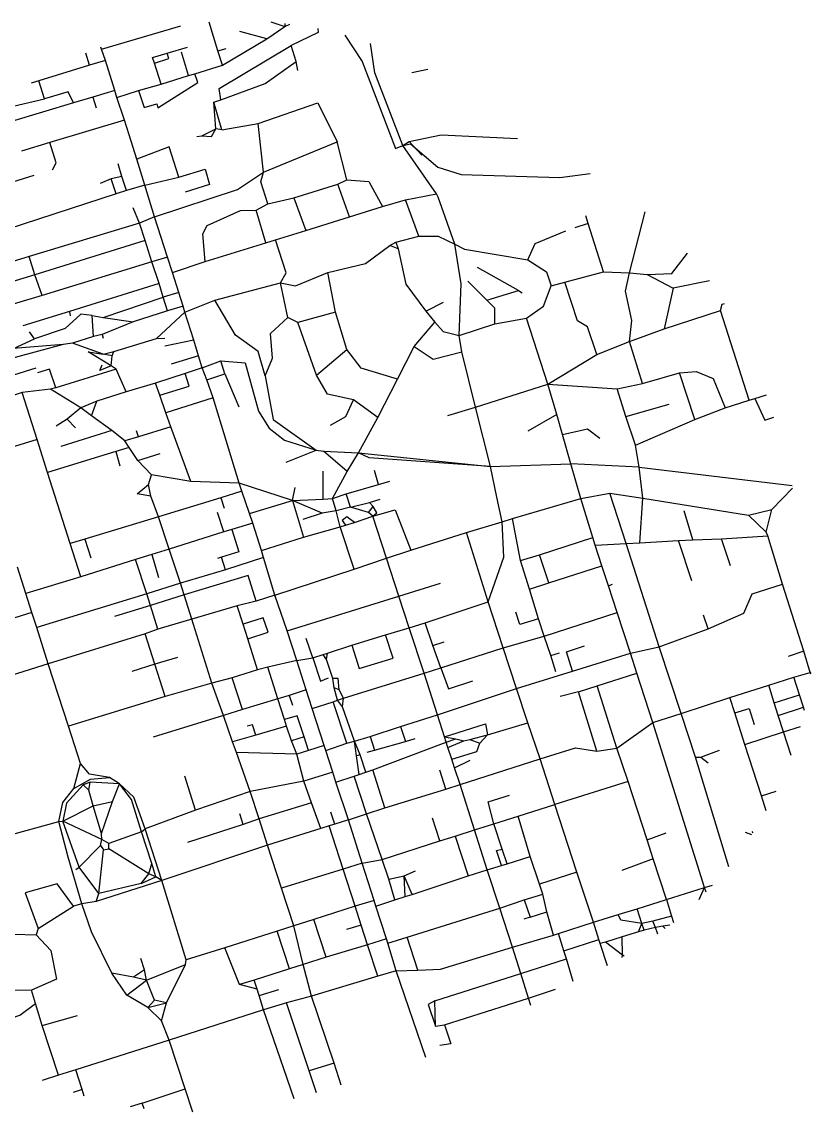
# Model space of a CAD drawing. Header units: metres. Extents: x 628297 to 631448, y 4835165 to 4838004.
# Drawn here: x 629395 to 631448, y 4835165 to 4838004 of the extents above; entities that cross this region are included whole.
import ezdxf

# ---------------------------------------------------------------- set-up
doc = ezdxf.new("R2010")
doc.units = ezdxf.units.M

msp = doc.modelspace()

# ---------------------------------------------------------------- linework, layer by layer
at = {"layer": 'ROADS'}
for points in [[(629904.8, 4837928.2), (629882.2, 4838003.1)], [(630042.6, 4838004.2), (630079.1, 4837992)], [(630078.8, 4838000), (630079.1, 4837992)], [(629602.3, 4837932.8), (629808.5, 4837994.1)], [(630032.3, 4837960.1), (629961.8, 4837978.9)], [(630032.3, 4837960.1), (630079.1, 4837992)], [(630079.1, 4837992), (630091.9, 4837998.2)], [(630164.7, 4837986.7), (630166.1, 4837976.5), (630095.5, 4837942.9)], [(629912.7, 4837801.4), (629908.1, 4837830.2), (630095.5, 4837942.9)], [(629917.1, 4837891.6), (630032.3, 4837960.1)], [(630108.1, 4837901.1), (630095.5, 4837942.9)], [(630234.8, 4837969.7), (630280.4, 4837900.6), (630367.2, 4837674.5), (630386.4, 4837682)], [(630386.4, 4837682), (630313, 4837870.9), (630302.1, 4837947.5)], [(629571.1, 4837891.4), (629561.1, 4837922.6)], [(629602.3, 4837932.8), (629600.7, 4837937.8)], [(629612.1, 4837903.2), (629602.3, 4837932.8)], [(629739.6, 4837896.9), (629734.9, 4837911.4), (629772.9, 4837922.7)], [(629739.6, 4837896.9), (629777.3, 4837908.7), (629772.9, 4837922.7)], [(629772.9, 4837922.7), (629826, 4837938.4)], [(629828.8, 4837864.4), (629809.8, 4837925.3)], [(629904.8, 4837928.2), (629926.1, 4837934.5)], [(629917.1, 4837891.6), (629904.8, 4837928.2)], [(629571.1, 4837891.4), (629438.9, 4837850.4)], [(629612.1, 4837903.2), (629571.1, 4837891.4)], [(629637, 4837825.6), (629612.1, 4837903.2)], [(629757.1, 4837841.9), (629739.6, 4837896.9)], [(629844.7, 4837869), (629917.1, 4837891.6)], [(629912.7, 4837801.4), (630028.1, 4837843.3), (630108.1, 4837901.1)], [(630113.1, 4837877.1), (630108.1, 4837901.1)], [(629698.6, 4837825), (629712.6, 4837780.9), (629746.1, 4837790.8), (629748.7, 4837780), (629852.5, 4837845.8), (629844.7, 4837869)], [(629757.1, 4837841.9), (629828.8, 4837864.4)], [(629828.8, 4837864.4), (629844.7, 4837869)], [(630409.4, 4837872), (630450.7, 4837880.5)], [(629438.9, 4837850.4), (629419.1, 4837844.4)], [(629453.6, 4837803.8), (629438.9, 4837850.4)], [(629698.6, 4837825), (629757.1, 4837841.9)], [(629368, 4837745), (629357.6, 4837780.8), (629453.6, 4837803.8)], [(629529.3, 4837793.3), (629515.2, 4837822), (629453.6, 4837803.8)], [(629579.6, 4837808), (629529.3, 4837793.3)], [(629637, 4837825.6), (629579.6, 4837808)], [(629579.6, 4837808), (629588.1, 4837780.2)], [(629642.1, 4837807.3), (629637, 4837825.6)], [(629642.1, 4837807.3), (629698.6, 4837825)], [(629661.8, 4837748.5), (629642.1, 4837807.3)], [(629894, 4837794.6), (629912.7, 4837801.4)], [(629529.3, 4837793.3), (629368, 4837745)], [(629915.3, 4837722.5), (629894, 4837794.6)], [(629899.1, 4837725.1), (629894, 4837794.6)], [(630010, 4837739.7), (630164.8, 4837793.1), (630215.3, 4837692)], [(629661.8, 4837748.5), (629468, 4837689.7)], [(629674.2, 4837709.7), (629661.8, 4837748.5)], [(629863.3, 4837707.5), (629888.3, 4837705.2), (629899.1, 4837725.1)], [(629863.3, 4837707.5), (629899.1, 4837725.1)], [(629915.3, 4837722.5), (629899.1, 4837725.1)], [(629915.3, 4837722.5), (630010, 4837739.7)], [(630023.7, 4837612.8), (630010, 4837739.7)], [(629468, 4837689.7), (629393.8, 4837667.4)], [(629474.4, 4837618.9), (629484, 4837636.8), (629468, 4837689.7)], [(629693.7, 4837646.5), (629674.2, 4837709.7)], [(629850, 4837706), (629863.3, 4837707.5)], [(630023.7, 4837612.8), (630215.3, 4837692)], [(630240.7, 4837593), (630215.3, 4837692)], [(630386.4, 4837682), (630402.5, 4837692.4)], [(630402.5, 4837692.4), (630485.7, 4837710.1), (630684.5, 4837700.6)], [(630402.5, 4837692.4), (630435.6, 4837657.3)], [(629803, 4837599.6), (629778.5, 4837678.4), (629693.7, 4837646.5)], [(630386.4, 4837682), (630406.1, 4837686.3), (630477.3, 4837625.6), (630538, 4837607), (630794.4, 4837599.2), (630873.5, 4837609.3)], [(630473.8, 4837556.7), (630386.4, 4837682)], [(629655.3, 4837601.2), (629645.1, 4837634.7)], [(629714.4, 4837579.2), (629693.7, 4837646.5)], [(629425.8, 4837604.1), (629299.8, 4837565.4)], [(629739.9, 4837496), (629955.5, 4837567.3), (630023.7, 4837612.8)], [(629803, 4837599.6), (629872, 4837620.4), (629882.9, 4837581), (629820, 4837560.8)], [(630035, 4837530.1), (630016.7, 4837587.2), (630023.7, 4837612.8)], [(629627.2, 4837595.7), (629598.9, 4837583.1)], [(629655.3, 4837601.2), (629627.2, 4837595.7)], [(629640, 4837556.6), (629627.2, 4837595.7)], [(629666.8, 4837564.7), (629655.3, 4837601.2)], [(629714.4, 4837579.2), (629666.8, 4837564.7)], [(629714.4, 4837579.2), (629803, 4837599.6)], [(629739.9, 4837496), (629714.4, 4837579.2)], [(630102.8, 4837546.3), (630217, 4837581.1)], [(630217, 4837581.1), (630240.7, 4837593)], [(630246.9, 4837496.7), (630217, 4837581.1)], [(630240.7, 4837593), (630297.4, 4837588.4), (630332.8, 4837523.7)], [(629640, 4837556.6), (629317.4, 4837451.4), (629161.1, 4837350.2), (629166.2, 4837317.2)], [(629666.8, 4837564.7), (629640, 4837556.6)], [(630035, 4837530.1), (630102.8, 4837546.3)], [(630102.8, 4837546.3), (630133.3, 4837460.7)], [(630392.9, 4837540.8), (630473.8, 4837556.7)], [(630477.9, 4837547.5), (630473.8, 4837556.7)], [(630521.1, 4837425.5), (630477.9, 4837547.5)], [(629701.3, 4837479.8), (629684, 4837519.6)], [(630004, 4837514), (630035, 4837530.1)], [(630246.9, 4837496.7), (630332.8, 4837523.7)], [(630332.8, 4837523.7), (630392.9, 4837540.8)], [(630427.3, 4837445.7), (630392.9, 4837540.8)], [(629739.9, 4837496), (629701.3, 4837479.8)], [(629773.7, 4837391.2), (629739.9, 4837496)], [(629872, 4837379.9), (629865.4, 4837452.5), (629877.2, 4837474.2), (629963.6, 4837512.5), (630004, 4837514)], [(630029.6, 4837428.9), (630004, 4837514)], [(630133.3, 4837460.7), (630246.9, 4837496.7)], [(630868.4, 4837479), (630862.5, 4837498.8)], [(630975.9, 4837350.9), (631016.7, 4837509.1)], [(629701.3, 4837479.8), (629414.1, 4837393.3)], [(629715.2, 4837435.1), (629701.3, 4837479.8)], [(630054.8, 4837436.2), (630133.3, 4837460.7)], [(630868.4, 4837479), (630833.6, 4837467.8)], [(630908.3, 4837353.2), (630868.4, 4837479)], [(629715.2, 4837435.1), (629428.9, 4837345.7)], [(629733, 4837379.6), (629715.2, 4837435.1)], [(630029.6, 4837428.9), (630054.8, 4837436.2)], [(630067.3, 4837324.4), (630082.2, 4837350.6), (630054.8, 4837436.2)], [(630368.1, 4837430.5), (630427.3, 4837445.7)], [(630427.3, 4837445.7), (630478, 4837446.1), (630521.1, 4837425.5)], [(630711.2, 4837384.1), (630730.3, 4837426.9), (630810.1, 4837460.1)], [(629872, 4837379.9), (630029.6, 4837428.9)], [(630191.3, 4837351.8), (630289.3, 4837375.2), (630351.8, 4837421.9)], [(630351.8, 4837421.9), (630368.1, 4837430.5)], [(630374.1, 4837412.8), (630351.8, 4837421.9)], [(630368.1, 4837430.5), (630374.1, 4837412.8)], [(630374.1, 4837412.8), (630393.5, 4837321.5), (630446.1, 4837250.4)], [(630532.9, 4837187.8), (630538, 4837321.9), (630521.1, 4837425.5)], [(630521.1, 4837425.5), (630546.4, 4837412.6)], [(630546.4, 4837412.6), (630711.2, 4837384.1)], [(629414.1, 4837393.3), (629220.9, 4837333.9)], [(629428.9, 4837345.7), (629414.1, 4837393.3)], [(629733, 4837379.6), (629447.8, 4837291.6)], [(629773.7, 4837391.2), (629733, 4837379.6)], [(629751.7, 4837322.5), (629733, 4837379.6)], [(629786.8, 4837351.4), (629773.7, 4837391.2)], [(629786.8, 4837351.4), (629872, 4837379.9)], [(630711.2, 4837384.1), (630759.6, 4837353.6), (630771.8, 4837316.8)], [(631022, 4837345.9), (631085.6, 4837348.6), (631126.8, 4837401.8)], [(629803.2, 4837299.8), (629786.8, 4837351.4)], [(630067.3, 4837324.4), (630106.5, 4837316.4), (630191.3, 4837351.8)], [(630210.7, 4837248.1), (630191.3, 4837351.8)], [(630687.1, 4837304.9), (630580.2, 4837364.3)], [(630807.1, 4837326.6), (630908.3, 4837353.2)], [(630908.3, 4837353.2), (630975.9, 4837350.9)], [(630975.8, 4837171.5), (630981.8, 4837226.5), (630965.3, 4837302.9), (630975.9, 4837350.9)], [(630975.9, 4837350.9), (631022, 4837345.9)], [(629428.9, 4837345.7), (629218.1, 4837280.9)], [(629447.8, 4837291.6), (629428.9, 4837345.7)], [(629751.7, 4837322.5), (629518.5, 4837249.7)], [(629762.5, 4837287.7), (629751.7, 4837322.5)], [(629896.9, 4837279.3), (630067.3, 4837324.4)], [(630086.9, 4837234.4), (630067.3, 4837324.4)], [(630604.9, 4837279.7), (630554.8, 4837328.8)], [(630771.8, 4837316.8), (630807.1, 4837326.6)], [(630890.7, 4837137.8), (630866.8, 4837210.2), (630840.1, 4837225.8), (630807.1, 4837326.6)], [(631022, 4837345.9), (631089.1, 4837310.4)], [(631183.8, 4837329.8), (631089.1, 4837310.4)], [(629447.8, 4837291.6), (629312.9, 4837251.3)], [(629803.2, 4837299.8), (629762.5, 4837287.7)], [(629814.7, 4837263.7), (629803.2, 4837299.8)], [(630604.9, 4837279.7), (630687.1, 4837304.9)], [(630687.1, 4837304.9), (630696.1, 4837298.7)], [(630708.1, 4837232.5), (630751.7, 4837264.2), (630771.8, 4837316.8)], [(631089.1, 4837310.4), (631066.1, 4837204.9)], [(629606.4, 4837234.6), (629762.5, 4837287.7)], [(629773.6, 4837251.3), (629762.5, 4837287.7)], [(629814.7, 4837263.7), (629773.6, 4837251.3)], [(629819.2, 4837248.6), (629814.7, 4837263.7)], [(629819.2, 4837248.6), (629896.9, 4837279.3)], [(630028, 4837082.7), (630009.3, 4837145.7), (629950.9, 4837188.7), (629896.9, 4837279.3)], [(630446.1, 4837250.4), (630492, 4837273.9)], [(630625.7, 4837218), (630625.5, 4837258.6), (630604.9, 4837279.7)], [(631212.3, 4837252.3), (631217.1, 4837269.3), (631222.6, 4837271)], [(629518.5, 4837249.7), (629397.4, 4837212.5)], [(629577.4, 4837239.6), (629548.6, 4837243.4), (629507.1, 4837206), (629428.1, 4837179.2)], [(629518.5, 4837249.7), (629520.9, 4837238.5)], [(629580.8, 4837184.7), (629577.4, 4837239.6)], [(629577.4, 4837239.6), (629606.4, 4837234.6)], [(629606.4, 4837234.6), (629684.4, 4837223)], [(629773.6, 4837251.3), (629684.4, 4837223)], [(629819.2, 4837248.6), (629744.7, 4837179.4)], [(629842.4, 4837175.3), (629819.2, 4837248.6)], [(630028, 4837082.7), (630046.8, 4837128.1), (630041.4, 4837192.8), (630086.9, 4837234.4)], [(630113.2, 4837221.3), (630086.9, 4837234.4)], [(630210.7, 4837248.1), (630113.2, 4837221.3)], [(630240.4, 4837151), (630210.7, 4837248.1)], [(630446.1, 4837250.4), (630468.9, 4837222.5)], [(631066.1, 4837204.9), (631212.3, 4837252.3)], [(631286.9, 4837018.8), (631212.3, 4837252.3)], [(629684.4, 4837223), (629603.9, 4837190.4)], [(630161, 4837084.6), (630113.2, 4837221.3)], [(630415.3, 4837158.5), (630468.9, 4837222.5)], [(630468.9, 4837222.5), (630490.8, 4837197.7), (630532.9, 4837187.8)], [(630532.9, 4837187.8), (630625.7, 4837218)], [(630625.7, 4837218), (630708.1, 4837232.5)], [(630763, 4837060.8), (630708.1, 4837232.5)], [(630975.8, 4837171.5), (631066.1, 4837204.9)], [(629373.2, 4837153.7), (629428.1, 4837179.2)], [(629428.1, 4837179.2), (629414.9, 4837196.8)], [(629580.8, 4837184.7), (629526.3, 4837167.5)], [(629603.9, 4837190.4), (629580.8, 4837184.7)], [(629603.9, 4837190.4), (629606.5, 4837180.4)], [(629633.8, 4837146), (629744.7, 4837179.4)], [(629744.7, 4837179.4), (629766.6, 4837180.1)], [(630539.8, 4837144.7), (630532.9, 4837187.8)], [(629502.4, 4837163.7), (629355.2, 4837124.4)], [(629502.4, 4837163.7), (629373.2, 4837153.7)], [(629526.3, 4837167.5), (629502.4, 4837163.7)], [(629606.4, 4837138.8), (629526.3, 4837167.5)], [(629842.4, 4837175.3), (629767.2, 4837159.7)], [(629854.7, 4837134.3), (629842.4, 4837175.3)], [(630161, 4837084.6), (630240.4, 4837151)], [(630372.1, 4837073.9), (630277.4, 4837102.7), (630240.4, 4837151)], [(630372.1, 4837073.9), (630415.3, 4837158.5)], [(630415.3, 4837158.5), (630465.3, 4837126.1), (630539.8, 4837144.7)], [(630890.7, 4837137.8), (630975.8, 4837171.5)], [(631009.8, 4837062.9), (630975.8, 4837171.5)], [(629627.2, 4837108.1), (629567.6, 4837144.7), (629606.4, 4837138.8)], [(629606.4, 4837138.8), (629633.8, 4837146)], [(629629.9, 4837134.7), (629606.4, 4837138.8)], [(629627.2, 4837108.1), (629629.9, 4837134.7)], [(629629.9, 4837134.7), (629633.8, 4837146)], [(629854.7, 4837134.3), (629783.3, 4837112.5)], [(629864, 4837103.2), (629854.7, 4837134.3)], [(629864, 4837103.2), (629912.6, 4837121.6)], [(629912.6, 4837121.6), (629976, 4837116.7), (630010.9, 4836990.4), (630038.3, 4836946.3), (630078.3, 4836915.3), (630160.1, 4836888.7)], [(629922.6, 4837087.8), (629912.6, 4837121.6)], [(630575.4, 4837000.6), (630539.8, 4837144.7)], [(630763, 4837060.8), (630890.7, 4837137.8)], [(629431.4, 4837102.1), (629283.7, 4837056.4), (629270.1, 4837098.3)], [(629483.5, 4837051.6), (629467.1, 4837099.8), (629435.5, 4837090.4)], [(629639.9, 4837099.8), (629483.5, 4837051.6)], [(629627.2, 4837108.1), (629597.5, 4837096.2), (629603.8, 4837111.2)], [(629639.9, 4837099.8), (629627.2, 4837108.1)], [(629666.3, 4837040.4), (629639.9, 4837099.8)], [(629864, 4837103.2), (629820, 4837088.9)], [(629875.8, 4837071.9), (629864, 4837103.2)], [(631106.1, 4837090.1), (631149, 4837093.9), (631193.2, 4837075.2), (631224.9, 4836999.1)], [(629742.6, 4837063.6), (629666.3, 4837040.4)], [(629820, 4837088.9), (629742.6, 4837063.6)], [(629753.5, 4837032.1), (629742.6, 4837063.6)], [(629753.5, 4837032.1), (629830.5, 4837055.7), (629820, 4837088.9)], [(629875.8, 4837071.9), (629922.6, 4837087.8)], [(629892.2, 4837025), (629875.8, 4837071.9)], [(629922.6, 4837087.8), (629959.5, 4837001.4)], [(630028, 4837082.7), (630048.7, 4836968.6), (630160.1, 4836888.7)], [(630257.7, 4837019.7), (630189.9, 4837034.6), (630161, 4837084.6)], [(630320.9, 4836973.8), (630372.1, 4837073.9)], [(630943.9, 4837048.2), (631009.8, 4837062.9)], [(631009.8, 4837062.9), (631106.1, 4837090.1)], [(631145.8, 4836968.5), (631106.1, 4837090.1)], [(629395.7, 4837039.4), (629254.5, 4836992.7)], [(629469.6, 4837047.6), (629395.7, 4837039.4)], [(629434.6, 4836916.4), (629395.7, 4837039.4)], [(629483.5, 4837051.6), (629469.6, 4837047.6)], [(629548.6, 4836999.4), (629469.6, 4837047.6)], [(629666.3, 4837040.4), (629589.5, 4837016.4)], [(630575.4, 4837000.6), (630763, 4837060.8)], [(630786.9, 4836981.9), (630763, 4837060.8)], [(630763, 4837060.8), (630943.9, 4837048.2)], [(630965.8, 4836976.6), (630943.9, 4837048.2)], [(629589.5, 4837016.4), (629548.6, 4836999.4)], [(629576.3, 4836978.4), (629589.5, 4837016.4)], [(629769.5, 4836986.1), (629753.5, 4837032.1)], [(629892.2, 4837025), (629769.5, 4836986.1)], [(629960.2, 4836803.4), (629892.2, 4837025)], [(630198.1, 4836954.2), (630237.3, 4836977), (630257.7, 4837019.7)], [(630320.9, 4836973.8), (630257.7, 4837019.7)], [(630965.8, 4836976.6), (631079, 4837009)], [(631224.9, 4836999.1), (631286.9, 4837018.8)], [(631286.9, 4837018.8), (631301.8, 4837023.3)], [(631301.8, 4837023.3), (631331.9, 4837032.6)], [(631301.8, 4837023.3), (631328.1, 4836967.2), (631351, 4836974.8)], [(629548.6, 4836999.4), (629512.9, 4836969.9)], [(629576.3, 4836978.4), (629548.6, 4836999.4)], [(629628.6, 4836940.5), (629576.3, 4836978.4)], [(629782.4, 4836949.9), (629769.5, 4836986.1)], [(630503.1, 4836979.2), (630575.4, 4837000.6)], [(630613.9, 4836846.8), (630575.4, 4837000.6)], [(630786.9, 4836981.9), (630711.5, 4836938.5)], [(630801.5, 4836929.6), (630786.9, 4836981.9)], [(631145.8, 4836968.5), (631224.9, 4836999.1)], [(629512.9, 4836969.9), (629484.1, 4836951.7)], [(629512.9, 4836969.9), (629534.8, 4836947.5)], [(629782.4, 4836949.9), (629698.1, 4836923.5)], [(629834.7, 4836807), (629782.4, 4836949.9)], [(630270.4, 4836882.3), (630320.9, 4836973.8)], [(630991.4, 4836901.6), (630965.8, 4836976.6)], [(630991.4, 4836901.6), (631145.8, 4836968.5)], [(629628.6, 4836940.5), (629495.8, 4836898.5)], [(629662.4, 4836913), (629628.6, 4836940.5)], [(629698.1, 4836923.5), (629662.4, 4836913)], [(629698.1, 4836923.5), (629693, 4836938.9)], [(630801.5, 4836929.6), (630866.7, 4836944.7), (630898.3, 4836920.1)], [(630823.1, 4836853.5), (630801.5, 4836929.6)], [(629434.6, 4836916.4), (629292.9, 4836873.1)], [(629461.8, 4836830.9), (629434.6, 4836916.4)], [(629673.8, 4836895.8), (629639.1, 4836885.2)], [(629673.8, 4836895.8), (629662.4, 4836913)], [(629696.4, 4836861.8), (629673.8, 4836895.8)], [(631000.7, 4836844.3), (630991.4, 4836901.6)], [(629639.1, 4836885.2), (629461.8, 4836830.9)], [(629639.1, 4836885.2), (629649.4, 4836848.4)], [(629696.4, 4836861.8), (629755, 4836880.3)], [(630082.3, 4836857.9), (630160.1, 4836888.7)], [(630160.1, 4836888.7), (630179.6, 4836886.7)], [(630241.1, 4836833.2), (630179.6, 4836886.7)], [(630179.6, 4836886.7), (630270.4, 4836882.3)], [(630241.1, 4836833.2), (630270.4, 4836882.3)], [(630613.9, 4836846.8), (630298, 4836868.8), (630270.4, 4836882.3)], [(630270.4, 4836882.3), (630613.9, 4836846.8)], [(629732.4, 4836824.8), (629696.4, 4836861.8)], [(630322.6, 4836799.2), (630312.1, 4836836.3)], [(630613.9, 4836846.8), (630823.1, 4836853.5)], [(630630.2, 4836767), (630613.9, 4836846.8)], [(630849.1, 4836763.5), (630823.1, 4836853.5)], [(631000.7, 4836844.3), (630823.1, 4836853.5)], [(631010.3, 4836763.9), (631000.7, 4836844.3)], [(631000.7, 4836844.3), (631398.8, 4836796.6)], [(629520.7, 4836645.8), (629461.8, 4836830.9)], [(629724.7, 4836799.6), (629732.4, 4836824.8)], [(629834.7, 4836807), (629732.4, 4836824.8)], [(630178.5, 4836761), (630178.7, 4836834.5)], [(630202.7, 4836762.7), (630241.1, 4836833.2)], [(630322.6, 4836799.2), (630352, 4836808.3)], [(629730.6, 4836769), (629695.1, 4836775.1), (629724.7, 4836799.6)], [(629730.6, 4836769), (629724.7, 4836799.6)], [(629960.2, 4836803.4), (629834.7, 4836807)], [(629967.1, 4836782.3), (629912.3, 4836765)], [(630098.7, 4836757.9), (629960.2, 4836803.4)], [(629967.1, 4836782.3), (629960.2, 4836803.4)], [(629986.9, 4836724.4), (629967.1, 4836782.3)], [(630098.7, 4836757.9), (630105.6, 4836791.6)], [(630238.8, 4836775.3), (630322.6, 4836799.2)], [(631346.2, 4836734.5), (631399.9, 4836790.3)], [(629750.1, 4836715.7), (629730.6, 4836769)], [(629912.3, 4836765), (629750.1, 4836715.7)], [(629912.3, 4836765), (629921.1, 4836737.9)], [(629986.9, 4836724.4), (630098.7, 4836757.9)], [(630098.7, 4836757.9), (630178.5, 4836761)], [(630098.7, 4836757.9), (630127.7, 4836662.6)], [(630175.9, 4836725.2), (630098.7, 4836757.9)], [(630178.5, 4836761), (630202.7, 4836762.7)], [(630202.7, 4836762.7), (630238.8, 4836775.3)], [(630212.2, 4836730.8), (630202.7, 4836762.7)], [(630249.5, 4836740.8), (630238.8, 4836775.3)], [(630249.5, 4836740.8), (630298.9, 4836753.1)], [(630298.9, 4836753.1), (630326.9, 4836761.5)], [(630308.6, 4836742.6), (630298.9, 4836753.1)], [(630644.5, 4836702), (630630.2, 4836767)], [(630671.6, 4836710.8), (630849.1, 4836763.5)], [(630849.1, 4836763.5), (630924.2, 4836777.4)], [(630880.2, 4836661.8), (630849.1, 4836763.5)], [(630967, 4836645.9), (630924.2, 4836777.4)], [(630924.2, 4836777.4), (631010.3, 4836763.9)], [(631002.8, 4836647.9), (631010.3, 4836763.9)], [(631010.3, 4836763.9), (631285.1, 4836719.9)], [(629920.4, 4836676.4), (629903.6, 4836726.9)], [(629995.4, 4836699.1), (629986.9, 4836724.4)], [(630175.9, 4836725.2), (630125.6, 4836708.4)], [(630212.2, 4836730.8), (630175.9, 4836725.2)], [(630249.5, 4836740.8), (630212.2, 4836730.8)], [(630223.1, 4836689.5), (630212.2, 4836730.8)], [(630296.8, 4836726.9), (630249.5, 4836740.8)], [(630296.8, 4836726.9), (630308.6, 4836742.6)], [(630307.6, 4836717.2), (630296.8, 4836726.9)], [(630307.6, 4836717.2), (630318, 4836725.7), (630308.6, 4836742.6)], [(630307.6, 4836717.2), (630366.1, 4836733.8), (630406.4, 4836628.5)], [(631140.4, 4836655.4), (631117.7, 4836730.6)], [(631285.1, 4836719.9), (631346.2, 4836734.5)], [(631331.4, 4836675.7), (631346.2, 4836734.5)], [(629750.1, 4836715.7), (629558.3, 4836657.6)], [(629778.2, 4836631.4), (629750.1, 4836715.7)], [(629995.4, 4836699.1), (629941, 4836682.8)], [(630018.4, 4836627.7), (629995.4, 4836699.1)], [(630223.1, 4836689.5), (630237.1, 4836693.8)], [(630260.1, 4836701), (630240.1, 4836715.2), (630228, 4836705.9), (630237.1, 4836693.8)], [(630237.1, 4836693.8), (630260.1, 4836701)], [(630260.1, 4836701), (630307.6, 4836717.2)], [(630343.6, 4836607.8), (630307.6, 4836717.2)], [(630551.5, 4836674.6), (630644.5, 4836702)], [(630608.3, 4836493.9), (630648.6, 4836610), (630644.5, 4836702)], [(630644.5, 4836702), (630671.6, 4836710.8)], [(630691.9, 4836601.7), (630671.6, 4836710.8)], [(631331.4, 4836675.7), (631285.1, 4836719.9)], [(629920.4, 4836676.4), (629778.2, 4836631.4)], [(629941, 4836682.8), (629959.6, 4836624), (629914.5, 4836610.2)], [(629941, 4836682.8), (629920.4, 4836676.4)], [(630127.7, 4836662.6), (630223.1, 4836689.5)], [(630259.5, 4836579.3), (630223.1, 4836689.5)], [(630406.4, 4836628.5), (630551.5, 4836674.6)], [(630608.3, 4836493.9), (630551.5, 4836674.6)], [(631215.3, 4836657.8), (631335.6, 4836665.6)], [(631335.6, 4836665.6), (631331.4, 4836675.7)], [(631373.4, 4836540.4), (631335.6, 4836665.6)], [(629558.3, 4836657.6), (629520.7, 4836645.8)], [(629547.9, 4836559.5), (629520.7, 4836645.8)], [(629558.3, 4836657.6), (629574.1, 4836608.4)], [(630018.4, 4836627.7), (630127.7, 4836662.6)], [(630741.9, 4836616.7), (630880.2, 4836661.8)], [(630886.6, 4836641.8), (630880.2, 4836661.8)], [(630886.6, 4836641.8), (630967, 4836645.9)], [(630903.8, 4836587.8), (630886.6, 4836641.8)], [(630967, 4836645.9), (631002.8, 4836647.9)], [(631053.1, 4836376.9), (630967, 4836645.9)], [(631002.8, 4836647.9), (631103.2, 4836654)], [(631103.2, 4836654), (631140.4, 4836655.4)], [(631137.6, 4836548.9), (631103.2, 4836654)], [(631140.4, 4836655.4), (631215.3, 4836657.8)], [(631238.2, 4836587.6), (631215.3, 4836657.8)], [(629733.4, 4836617.6), (629690.9, 4836604.6)], [(629778.2, 4836631.4), (629733.4, 4836617.6)], [(629733.4, 4836617.6), (629750.3, 4836557.4)], [(629807.5, 4836542.7), (629778.2, 4836631.4)], [(629914.5, 4836610.2), (629903.6, 4836607)], [(629925, 4836577.6), (629914.5, 4836610.2)], [(630023.5, 4836609.9), (629925, 4836577.6)], [(630023.5, 4836609.9), (630018.4, 4836627.7)], [(630052.9, 4836511.1), (630023.5, 4836609.9)], [(630343.6, 4836607.8), (630406.4, 4836628.5)], [(630691.9, 4836601.7), (630741.9, 4836616.7)], [(630766.1, 4836543.2), (630741.9, 4836616.7)], [(629404.9, 4836516.2), (629383.5, 4836584.3)], [(629690.9, 4836604.6), (629547.9, 4836559.5)], [(629720, 4836515.3), (629690.9, 4836604.6)], [(630259.5, 4836579.3), (630343.6, 4836607.8)], [(630375.9, 4836509.2), (630343.6, 4836607.8)], [(630715.5, 4836526.9), (630691.9, 4836601.7)], [(630766.1, 4836543.2), (630903.8, 4836587.8)], [(630920.8, 4836535.9), (630903.8, 4836587.8)], [(629547.9, 4836559.5), (629404.9, 4836516.2)], [(629925, 4836577.6), (629807.5, 4836542.7)], [(630004.8, 4836496.2), (629983.4, 4836562.5), (629817.4, 4836511.9)], [(630052.9, 4836511.1), (630259.5, 4836579.3)], [(629807.5, 4836542.7), (629720, 4836515.3)], [(629817.4, 4836511.9), (629807.5, 4836542.7)], [(630375.9, 4836509.2), (630483.6, 4836542.8)], [(630715.5, 4836526.9), (630766.1, 4836543.2)], [(630739.4, 4836449.8), (630715.5, 4836526.9)], [(630920.8, 4836535.9), (630931.7, 4836539.9)], [(630943.7, 4836465.9), (630920.8, 4836535.9)], [(631180.2, 4836424), (631273.3, 4836464.6), (631295.1, 4836515.2), (631373.4, 4836540.4)], [(631429.1, 4836365.4), (631373.4, 4836540.4)], [(629420.9, 4836466.1), (629404.9, 4836516.2)], [(629720, 4836515.3), (629434.2, 4836427.1)], [(629729.3, 4836484.4), (629720, 4836515.3)], [(629817.4, 4836511.9), (629729.3, 4836484.4)], [(629836.9, 4836449), (629817.4, 4836511.9)], [(630004.8, 4836496.2), (629955.2, 4836483.7)], [(630052.9, 4836511.1), (630004.8, 4836496.2)], [(630085.3, 4836418.6), (630052.9, 4836511.1)], [(630085.3, 4836418.6), (630375.9, 4836509.2)], [(630402.8, 4836426.6), (630375.9, 4836509.2)], [(629729.3, 4836484.4), (629636.1, 4836455.9)], [(629748.8, 4836422.5), (629729.3, 4836484.4)], [(629955.2, 4836483.7), (629836.9, 4836449)], [(629970.9, 4836436.3), (629955.2, 4836483.7)], [(630444.4, 4836439.4), (630608.3, 4836493.9)], [(630647.2, 4836374.6), (630608.3, 4836493.9)], [(630739.4, 4836449.8), (630690.6, 4836435), (630680.1, 4836466.9)], [(629420.9, 4836466.1), (629159.8, 4836384.6)], [(629434.2, 4836427.1), (629420.9, 4836466.1)], [(629836.9, 4836449), (629748.8, 4836422.5)], [(629889.5, 4836282.4), (629836.9, 4836449)], [(629982.4, 4836398.1), (630035.3, 4836414.8), (630022.9, 4836452.5), (629970.9, 4836436.3)], [(630402.8, 4836426.6), (630444.4, 4836439.4)], [(630464.3, 4836380.1), (630444.4, 4836439.4)], [(630754.1, 4836404.8), (630739.4, 4836449.8)], [(630754.1, 4836404.8), (630943.7, 4836465.9)], [(630978, 4836360.8), (630943.7, 4836465.9)], [(631180.2, 4836424), (631168.5, 4836459.2)], [(629463.3, 4836332.3), (629434.2, 4836427.1)], [(629716, 4836410.8), (629463.3, 4836332.3)], [(629748.8, 4836422.5), (629716, 4836410.8)], [(629740.7, 4836331.6), (629716, 4836410.8)], [(629982.4, 4836398.1), (629970.9, 4836436.3)], [(630109.8, 4836341), (630085.3, 4836418.6)], [(630340.6, 4836408.3), (630402.8, 4836426.6)], [(630441.1, 4836308.5), (630402.8, 4836426.6)], [(631053.1, 4836376.9), (631180.2, 4836424)], [(630007.9, 4836316.6), (629982.4, 4836398.1)], [(630151.6, 4836348.1), (630134.1, 4836398.4)], [(630253.6, 4836380.9), (630272.5, 4836320.2), (630361.2, 4836347.2), (630340.6, 4836408.3)], [(630253.6, 4836380.9), (630340.6, 4836408.3)], [(630464.3, 4836380.1), (630493.5, 4836389.5)], [(630647.2, 4836374.6), (630754.1, 4836404.8)], [(630771, 4836354.5), (630754.1, 4836404.8)], [(630151.6, 4836348.1), (630178.9, 4836356.8)], [(630178.9, 4836356.8), (630190.2, 4836360.5)], [(630187.6, 4836343.7), (630178.9, 4836356.8)], [(630187.6, 4836343.7), (630190.2, 4836360.5)], [(630190.2, 4836360.5), (630253.6, 4836380.9)], [(630484.5, 4836322.6), (630464.3, 4836380.1)], [(630484.5, 4836322.6), (630647.2, 4836374.6)], [(630682, 4836268.7), (630647.2, 4836374.6)], [(630771, 4836354.5), (630793.5, 4836361.5)], [(630784.5, 4836311.7), (630771, 4836354.5)], [(630827.2, 4836313.2), (630811.4, 4836363.6), (630858.3, 4836379.2)], [(630827.2, 4836313.2), (630978, 4836360.8)], [(630978, 4836360.8), (631053.1, 4836376.9)], [(630994.7, 4836308.4), (630978, 4836360.8)], [(631110.3, 4836203.4), (631053.1, 4836376.9)], [(631429.1, 4836365.4), (631388.6, 4836351.7)], [(631446.1, 4836310.4), (631429.1, 4836365.4)], [(629463.3, 4836332.3), (629203.6, 4836250.9)], [(629515.9, 4836170), (629463.3, 4836332.3)], [(629740.7, 4836331.6), (629681.2, 4836312.9)], [(629800.1, 4836349.5), (629740.7, 4836331.6)], [(629767.7, 4836247.6), (629740.7, 4836331.6)], [(630109.8, 4836341), (630034.7, 4836324.2)], [(630109.8, 4836341), (630151.6, 4836348.1)], [(630134.5, 4836264.7), (630109.8, 4836341)], [(630151.6, 4836348.1), (630171.4, 4836287.9), (630192.3, 4836295.8)], [(630203.8, 4836294.8), (630187.6, 4836343.7)], [(630007.9, 4836316.6), (629941.7, 4836296.1)], [(630034.7, 4836324.2), (630007.9, 4836316.6)], [(630060.9, 4836241.1), (630034.7, 4836324.2)], [(630231.8, 4836243.2), (630441.1, 4836308.5)], [(630441.1, 4836308.5), (630484.5, 4836322.6)], [(630475.8, 4836200.1), (630441.1, 4836308.5)], [(630484.5, 4836322.6), (630504.5, 4836267.9), (630568.4, 4836288.4)], [(630682, 4836268.7), (630827.2, 4836313.2)], [(630891.2, 4836275.2), (630994.7, 4836308.4)], [(631036.4, 4836179.8), (630994.7, 4836308.4)], [(631338, 4836277.3), (631403.6, 4836298.3)], [(631403.6, 4836298.3), (631446.1, 4836310.4)], [(631418, 4836252.1), (631403.6, 4836298.3)], [(631446.1, 4836310.4), (631448.4, 4836311)], [(631447.6, 4836305.7), (631446.1, 4836310.4)], [(629889.5, 4836282.4), (629767.7, 4836247.6)], [(629941.7, 4836296.1), (629889.5, 4836282.4)], [(629919.5, 4836198.5), (629889.5, 4836282.4)], [(629968.9, 4836213.9), (629941.7, 4836296.1)], [(630220.7, 4836264.9), (630217.8, 4836294.1), (630203.8, 4836294.8)], [(630207.6, 4836270.1), (630203.8, 4836294.8)], [(630215.6, 4836238.2), (630207.6, 4836270.1)], [(630220.7, 4836264.9), (630207.6, 4836270.1)], [(630475.8, 4836200.1), (630682, 4836268.7)], [(630711.5, 4836179.2), (630682, 4836268.7)], [(630842.9, 4836259.9), (630891.2, 4836275.2)], [(630942.6, 4836112.9), (630891.2, 4836275.2)], [(631237.1, 4836244.9), (631338, 4836277.3)], [(631352.3, 4836230.9), (631338, 4836277.3)], [(629767.7, 4836247.6), (629515.9, 4836170)], [(630060.9, 4836241.1), (629968.9, 4836213.9)], [(630090.5, 4836250.6), (630060.9, 4836241.1)], [(630078.2, 4836187.6), (630060.9, 4836241.1)], [(630134.5, 4836264.7), (630090.5, 4836250.6)], [(630090.5, 4836250.6), (630099.2, 4836224.8)], [(630150.1, 4836216.1), (630134.5, 4836264.7)], [(630215.6, 4836238.2), (630231.8, 4836243.2)], [(630231.8, 4836243.2), (630220.7, 4836264.9)], [(630229.2, 4836220.8), (630231.8, 4836243.2)], [(630842.9, 4836259.9), (630795.7, 4836247.4)], [(630890.5, 4836105.5), (630842.9, 4836259.9)], [(631110.3, 4836203.4), (631237.1, 4836244.9)], [(631250, 4836205.3), (631237.1, 4836244.9)], [(631352.3, 4836230.9), (631418, 4836252.1)], [(631428.2, 4836219.8), (631418, 4836252.1)], [(629968.9, 4836213.9), (629919.5, 4836198.5)], [(630150.1, 4836216.1), (630204.6, 4836234)], [(630181.1, 4836120.3), (630150.1, 4836216.1)], [(630204.6, 4836234), (630215.6, 4836238.2)], [(630240.2, 4836125.7), (630204.6, 4836234)], [(630229.2, 4836220.8), (630215.6, 4836238.2)], [(630260, 4836131.2), (630229.2, 4836220.8)], [(631250, 4836205.3), (631286.9, 4836216.4), (631300.1, 4836174.4)], [(631362.1, 4836198.5), (631352.3, 4836230.9)], [(631362.1, 4836198.5), (631428.2, 4836219.8)], [(631430.9, 4836211.3), (631428.2, 4836219.8)], [(629919.5, 4836198.5), (629736.5, 4836142)], [(629942.7, 4836129.6), (629919.5, 4836198.5)], [(630129.1, 4836143), (630111.2, 4836197.7), (630078.2, 4836187.6)], [(630083.6, 4836170.6), (630078.2, 4836187.6)], [(630380.2, 4836169.3), (630475.8, 4836200.1)], [(630494.8, 4836142.3), (630475.8, 4836200.1)], [(631036.4, 4836179.8), (631110.3, 4836203.4)], [(631147.1, 4836089.4), (631110.3, 4836203.4)], [(631276.1, 4836123), (631250, 4836205.3)], [(631376.5, 4836155.6), (631362.1, 4836198.5)], [(629547, 4836072.9), (629515.9, 4836170)], [(630003.8, 4836146.8), (629994.9, 4836174.1), (629980.9, 4836170.2)], [(630083.6, 4836170.6), (630003.8, 4836146.8)], [(630096.2, 4836132.4), (630083.6, 4836170.6)], [(630301.1, 4836143.5), (630380.2, 4836169.3)], [(630380.2, 4836169.3), (630393.2, 4836130.4)], [(630494.8, 4836142.3), (630600.8, 4836176.3), (630606.5, 4836148.1)], [(630606.5, 4836148.1), (630711.5, 4836179.2)], [(630742.9, 4836085.7), (630711.5, 4836179.2)], [(630942.6, 4836112.9), (631036.4, 4836179.8)], [(631171.2, 4835750.1), (631036.4, 4836179.8)], [(631276.1, 4836123), (631376.5, 4836155.6)], [(631376.5, 4836155.6), (631420.7, 4836169.8)], [(631396.5, 4836094.3), (631376.5, 4836155.6)], [(630003.8, 4836146.8), (629942.7, 4836129.6)], [(629953.5, 4836101.9), (629942.7, 4836129.6)], [(630129.1, 4836143), (630096.2, 4836132.4)], [(630110.1, 4836097.4), (630096.2, 4836132.4)], [(630141, 4836107.2), (630129.1, 4836143)], [(630240.2, 4836125.7), (630260, 4836131.2)], [(630260, 4836131.2), (630301.1, 4836143.5)], [(630265.3, 4836093.2), (630260, 4836131.2)], [(630275.2, 4836095.9), (630260, 4836131.2)], [(630301.1, 4836143.5), (630312, 4836108.1)], [(630307.6, 4836056.7), (630499, 4836128.4)], [(630312, 4836108.1), (630393.2, 4836130.4)], [(630393.2, 4836130.4), (630418.4, 4836138.5)], [(630499, 4836128.4), (630494.8, 4836142.3)], [(630494.8, 4836142.3), (630523.5, 4836137.5)], [(630499, 4836128.4), (630523.5, 4836137.5)], [(630503.4, 4836114.9), (630499, 4836128.4)], [(630503.4, 4836114.9), (630544.9, 4836131.8)], [(630513.4, 4836084.3), (630578.7, 4836104.5), (630586.7, 4836126.1)], [(630523.5, 4836137.5), (630544.9, 4836131.8)], [(630544.9, 4836131.8), (630560.6, 4836136)], [(630560.6, 4836136), (630606.5, 4836148.1)], [(630560.6, 4836136), (630586.7, 4836126.1)], [(630586.7, 4836126.1), (630606.5, 4836148.1)], [(629988.8, 4836000.6), (629953.5, 4836101.9)], [(630110.1, 4836097.4), (629953.5, 4836101.9)], [(630141, 4836107.2), (630110.1, 4836097.4)], [(630181.1, 4836120.3), (630141, 4836107.2)], [(630185.3, 4836107.1), (630181.1, 4836120.3)], [(630185.3, 4836107.1), (630240.2, 4836125.7)], [(630203.7, 4836050.6), (630185.3, 4836107.1)], [(630293.4, 4836102.8), (630312, 4836108.1)], [(630513.4, 4836084.3), (630503.4, 4836114.9)], [(630742.9, 4836085.7), (630834.8, 4836114.1), (630890.5, 4836105.5)], [(630890.5, 4836105.5), (630942.6, 4836112.9)], [(630972.1, 4836026.1), (630942.6, 4836112.9)], [(631161.3, 4836089.7), (631209.8, 4836108.2)], [(631319.1, 4835989.3), (631276.1, 4836123)], [(629530.2, 4836008.2), (629547, 4836072.9)], [(629622.9, 4836036.8), (629570.4, 4836045.7), (629547, 4836072.9)], [(630128.8, 4836027), (630110.1, 4836097.4)], [(630275.2, 4836095.9), (630265.3, 4836093.2)], [(630272.7, 4836044.8), (630265.3, 4836093.2)], [(630290.1, 4836050.6), (630275.2, 4836095.9)], [(630520.6, 4836061.9), (630513.4, 4836084.3)], [(630520.6, 4836061.9), (630561.4, 4836082)], [(630534.8, 4836018.2), (630742.9, 4836085.7)], [(630781.3, 4835966.8), (630742.9, 4836085.7)], [(631147.1, 4836089.4), (631161.3, 4836089.7)], [(631233.8, 4835804.1), (631147.1, 4836089.4)], [(631161.3, 4836089.7), (631180.4, 4836074.7)], [(630203.7, 4836050.6), (630128.8, 4836027)], [(630211.9, 4836024.9), (630203.7, 4836050.6)], [(630259.5, 4836040.5), (630272.7, 4836044.8)], [(630272.7, 4836044.8), (630290.1, 4836050.6)], [(630290.1, 4836050.6), (630307.6, 4836056.7)], [(630339.3, 4835957.4), (630307.6, 4836056.7)], [(630498, 4836006.3), (630482.7, 4836055.8)], [(630534.8, 4836018.2), (630520.6, 4836061.9)], [(629554.6, 4836017.7), (629510.9, 4835970.1), (629501.5, 4835923.3)], [(629530.2, 4836008.2), (629573.1, 4836032.2), (629622.9, 4836036.8)], [(629572.4, 4836024.6), (629554.6, 4836017.7)], [(629568.9, 4836004.1), (629554.6, 4836017.7)], [(629568.9, 4836004.1), (629572.4, 4836024.6)], [(629648.8, 4836020.5), (629572.4, 4836024.6)], [(629648.8, 4836020.5), (629622.9, 4836036.8)], [(629630.8, 4835974.1), (629648.8, 4836020.5)], [(629706.4, 4835895.1), (629679.7, 4835979.5), (629648.8, 4836020.5)], [(629715.4, 4835902.9), (629686, 4835985.9), (629648.8, 4836020.5)], [(629847, 4835951.3), (629818.7, 4836039.8)], [(630128.8, 4836027), (629988.8, 4836000.6)], [(630148, 4835970.7), (630128.8, 4836027)], [(630211.9, 4836024.9), (630259.5, 4836040.5)], [(630244.4, 4835926.1), (630211.9, 4836024.9)], [(630291.7, 4835942.1), (630259.5, 4836040.5)], [(630498, 4836006.3), (630534.8, 4836018.2)], [(630572.6, 4835900.7), (630534.8, 4836018.2)], [(630972.1, 4836026.1), (630781.3, 4835966.8)], [(631021.5, 4835874.8), (630972.1, 4836026.1)], [(629490.9, 4835921.9), (629501.3, 4835971.6), (629530.2, 4836008.2)], [(629580.6, 4835963.1), (629568.9, 4836004.1)], [(629988.8, 4836000.6), (629847, 4835951.3)], [(630012.2, 4835928.9), (629988.8, 4836000.6)], [(630339.3, 4835957.4), (630498, 4836006.3)], [(630623, 4835916.4), (630607.6, 4835973.5), (630663.9, 4835990.5)], [(631319.1, 4835989.3), (631357.5, 4836001.1)], [(631331.7, 4835949.9), (631319.1, 4835989.3)], [(629501.5, 4835923.3), (629580.6, 4835963.1)], [(629580.6, 4835963.1), (629630.8, 4835974.1)], [(629601.7, 4835891.3), (629580.6, 4835963.1)], [(629601.7, 4835891.3), (629630.8, 4835974.1)], [(630148, 4835970.7), (630012.2, 4835928.9)], [(630172.4, 4835904.2), (630148, 4835970.7)], [(630291.7, 4835942.1), (630339.3, 4835957.4)], [(630685.9, 4835935.8), (630781.3, 4835966.8)], [(630839.1, 4835790.1), (630781.3, 4835966.8)], [(629847, 4835951.3), (629715.4, 4835902.9)], [(629971, 4835914.5), (629961.6, 4835941.7)], [(630012.2, 4835928.9), (629971, 4835914.5)], [(630034.3, 4835860.2), (630012.2, 4835928.9)], [(630209.2, 4835915.3), (630199, 4835946.4)], [(630244.4, 4835926.1), (630291.7, 4835942.1)], [(630332.3, 4835823), (630291.7, 4835942.1)], [(630482.1, 4835871.5), (630463, 4835930.6)], [(630623, 4835916.4), (630685.9, 4835935.8)], [(630717.5, 4835831), (630685.9, 4835935.8)], [(629346.4, 4835882.6), (629490.9, 4835921.9)], [(629490.9, 4835921.9), (629501.5, 4835923.3)], [(629515.3, 4835828.9), (629490.9, 4835921.9)], [(629543.9, 4835803.7), (629501.5, 4835923.3)], [(629603.2, 4835875.2), (629501.5, 4835923.3)], [(629706.4, 4835895.1), (629715.4, 4835902.9)], [(629758.7, 4835768.3), (629715.4, 4835902.9)], [(629971, 4835914.5), (629826, 4835867.7)], [(630172.4, 4835904.2), (630034.3, 4835860.2)], [(630194.4, 4835910.7), (630172.4, 4835904.2)], [(630209.2, 4835915.3), (630194.4, 4835910.7)], [(630230.4, 4835798.2), (630194.4, 4835910.7)], [(630244.4, 4835926.1), (630209.2, 4835915.3)], [(630280, 4835813.5), (630244.4, 4835926.1)], [(630521.8, 4835884.2), (630572.6, 4835900.7)], [(630572.6, 4835900.7), (630623, 4835916.4)], [(630605.3, 4835796.4), (630572.6, 4835900.7)], [(630644.3, 4835850.5), (630623, 4835916.4)], [(629599.1, 4835859.9), (629603.2, 4835875.2)], [(629603.2, 4835875.2), (629601.7, 4835891.3)], [(629620.8, 4835865), (629603.2, 4835875.2)], [(629706.4, 4835895.1), (629620.8, 4835865)], [(629732.9, 4835812.5), (629706.4, 4835895.1)], [(630332.3, 4835823), (630482.1, 4835871.5)], [(630482.1, 4835871.5), (630521.8, 4835884.2)], [(630521.8, 4835884.2), (630556.3, 4835780.3)], [(631021.5, 4835874.8), (631070.9, 4835892.5)], [(631037.5, 4835824.8), (631021.5, 4835874.8)], [(631294.3, 4835887.5), (631277.9, 4835893.8)], [(631297.5, 4835892.8), (631294.8, 4835896.4)], [(629543.9, 4835803.7), (629599.1, 4835859.9)], [(629595.4, 4835734.5), (629607.2, 4835848)], [(629599.1, 4835859.9), (629607.2, 4835848)], [(629607.2, 4835848), (629620.8, 4835851.4)], [(629620.8, 4835851.4), (629620.8, 4835865)], [(629725.5, 4835785.8), (629620.8, 4835851.4)], [(630034.3, 4835860.2), (629758.7, 4835768.3)], [(630070, 4835749), (630034.3, 4835860.2)], [(630642.4, 4835807.3), (630630, 4835846.6), (630644.3, 4835850.5)], [(630657.3, 4835811.9), (630644.3, 4835850.5)], [(629551.2, 4835707.7), (629515.3, 4835828.9)], [(630280, 4835813.5), (630332.3, 4835823)], [(630349.2, 4835772), (630332.3, 4835823)], [(630657.3, 4835811.9), (630717.5, 4835831)], [(630741.8, 4835759.2), (630717.5, 4835831)], [(631037.5, 4835824.8), (630955.5, 4835794.9)], [(631071.6, 4835718.8), (631037.5, 4835824.8)], [(629535.4, 4835797.6), (629543.9, 4835803.7)], [(629595.4, 4835734.5), (629543.9, 4835803.7)], [(629705.1, 4835760.9), (629725.5, 4835785.8)], [(629725.5, 4835785.8), (629732.9, 4835812.5)], [(629743.6, 4835778.1), (629725.5, 4835785.8)], [(629743.6, 4835778.1), (629732.9, 4835812.5)], [(630230.4, 4835798.2), (630070, 4835749)], [(630280, 4835813.5), (630230.4, 4835798.2)], [(630262.3, 4835701.5), (630230.4, 4835798.2)], [(630311, 4835716.9), (630280, 4835813.5)], [(630389.8, 4835780.3), (630418.9, 4835793.9)], [(630556.3, 4835780.3), (630605.3, 4835796.4)], [(630605.3, 4835796.4), (630642.4, 4835807.3)], [(630638.3, 4835696.7), (630605.3, 4835796.4)], [(630642.4, 4835807.3), (630657.3, 4835811.9)], [(630839.1, 4835790.1), (630741.8, 4835759.2)], [(630881.8, 4835659.8), (630839.1, 4835790.1)], [(629529.1, 4835702.1), (629486.6, 4835760.3), (629403.6, 4835736.6), (629437.1, 4835643.9)], [(629758.7, 4835768.3), (629588, 4835713.5)], [(629705.1, 4835760.9), (629595.4, 4835734.5)], [(629705.1, 4835760.9), (629743.6, 4835778.1)], [(629758.7, 4835768.3), (629743.6, 4835778.1)], [(629821.9, 4835562.1), (629758.7, 4835768.3)], [(630349.2, 4835772), (630389.8, 4835780.3)], [(630365.6, 4835718.2), (630349.2, 4835772)], [(630392.3, 4835726.6), (630389.8, 4835780.3)], [(630410.2, 4835732.2), (630389.8, 4835780.3)], [(630410.2, 4835732.2), (630556.3, 4835780.3)], [(630749.9, 4835733.3), (630741.8, 4835759.2)], [(629588, 4835713.5), (629595.4, 4835734.5)], [(630102.3, 4835650.2), (630070, 4835749)], [(630392.3, 4835726.6), (630410.2, 4835732.2)], [(630701.8, 4835717.8), (630749.9, 4835733.3)], [(630760.8, 4835686.8), (630749.9, 4835733.3)], [(631071.6, 4835718.8), (631171.2, 4835750.1)], [(631156.6, 4835719.3), (631171.2, 4835750.1)], [(631171.2, 4835750.1), (631191.8, 4835756.7)], [(631175.1, 4835738.3), (631171.2, 4835750.1)], [(629437.1, 4835643.9), (629529.1, 4835702.1)], [(629551.2, 4835707.7), (629529.1, 4835702.1)], [(629588, 4835713.5), (629551.2, 4835707.7)], [(629576.2, 4835634.9), (629551.2, 4835707.7)], [(630262.3, 4835701.5), (630154.8, 4835666.7)], [(630311, 4835716.9), (630262.3, 4835701.5)], [(630277.7, 4835652.6), (630262.3, 4835701.5)], [(630315.7, 4835702.1), (630311, 4835716.9)], [(630315.7, 4835702.1), (630365.6, 4835718.2)], [(630343.3, 4835616.4), (630315.7, 4835702.1)], [(630365.6, 4835718.2), (630392.3, 4835726.6)], [(630638.3, 4835696.7), (630701.8, 4835717.8)], [(630701.8, 4835717.8), (630716.9, 4835672.7)], [(630995.4, 4835695.1), (631071.6, 4835718.8)], [(631071.6, 4835718.8), (631085, 4835676)], [(630397.5, 4835621.2), (630638.3, 4835696.7)], [(630671.2, 4835595.1), (630638.3, 4835696.7)], [(630716.9, 4835672.7), (630700.7, 4835667.8)], [(630716.9, 4835672.7), (630760.8, 4835686.8)], [(630778.3, 4835626.5), (630760.8, 4835686.8)], [(630881.8, 4835659.8), (630946.1, 4835679.8)], [(630946.1, 4835679.8), (630995.4, 4835695.1)], [(631008, 4835656.3), (630953.2, 4835665.2), (630946.1, 4835679.8)], [(631008, 4835656.3), (630995.4, 4835695.1)], [(631085, 4835676), (631036.1, 4835662.7)], [(631085, 4835676), (631090, 4835659.1)], [(629437.1, 4835643.9), (629431.7, 4835626.8)], [(630102.3, 4835650.2), (630058.9, 4835636.7)], [(630154.8, 4835666.7), (630102.3, 4835650.2)], [(630127.1, 4835550.1), (630102.3, 4835650.2)], [(630186.3, 4835568.7), (630154.8, 4835666.7)], [(630277.7, 4835652.6), (630239.7, 4835640.9)], [(630294.1, 4835601.1), (630277.7, 4835652.6)], [(630790.8, 4835630.6), (630881.8, 4835659.8)], [(630895.9, 4835615.2), (630881.8, 4835659.8)], [(630999.2, 4835634.7), (631008, 4835656.3)], [(631036.1, 4835662.7), (631008, 4835656.3)], [(631013.6, 4835639.1), (631008, 4835656.3)], [(631043.7, 4835646.5), (631013.6, 4835639.1)], [(631043.7, 4835646.5), (631036.1, 4835662.7)], [(631062.6, 4835649.9), (631043.7, 4835646.5)], [(631049.5, 4835629.2), (631043.7, 4835646.5)], [(631080.6, 4835652.1), (631062.6, 4835649.9)], [(631068.5, 4835643.2), (631062.6, 4835649.9)], [(629419.8, 4835483), (629338.4, 4835482.1), (629309.2, 4835568.8), (629373.7, 4835628.7), (629431.7, 4835626.8)], [(629431.7, 4835626.8), (629470.2, 4835586.2), (629484.8, 4835511.7), (629419.8, 4835483)], [(629629.2, 4835527.3), (629576.2, 4835634.9)], [(630058.9, 4835636.7), (629923.2, 4835593.2)], [(630090.9, 4835538.4), (630058.9, 4835636.7)], [(630343.3, 4835616.4), (630294.1, 4835601.1)], [(630347, 4835605.6), (630343.3, 4835616.4)], [(630347, 4835605.6), (630397.5, 4835621.2)], [(630425.4, 4835534.8), (630397.5, 4835621.2)], [(630671.2, 4835595.1), (630778.3, 4835626.5)], [(630778.3, 4835626.5), (630790.8, 4835630.6)], [(630805.2, 4835585.7), (630790.8, 4835630.6)], [(630805.2, 4835585.7), (630895.9, 4835615.2)], [(630899.5, 4835604.3), (630895.9, 4835615.2)], [(630956.6, 4835621.8), (630913, 4835608.3)], [(630999.2, 4835634.7), (630956.6, 4835621.8)], [(630957.2, 4835573.9), (630956.6, 4835621.8)], [(631013.6, 4835639.1), (630999.2, 4835634.7)], [(629923.2, 4835593.2), (629821.9, 4835562.1)], [(629961.2, 4835498.2), (629923.2, 4835593.2)], [(630294.1, 4835601.1), (630186.3, 4835568.7)], [(630320.8, 4835519.2), (630294.1, 4835601.1)], [(630368.5, 4835533.4), (630347, 4835605.6)], [(630425.4, 4835534.8), (630484, 4835537.4), (630671.2, 4835595.1)], [(630692.7, 4835526.5), (630671.2, 4835595.1)], [(630913, 4835608.3), (630899.5, 4835604.3)], [(630918.1, 4835546.3), (630899.5, 4835604.3)], [(630957.2, 4835573.9), (630913, 4835608.3)], [(629714, 4835536), (629704.6, 4835565.1)], [(629820.8, 4835550.3), (629821.9, 4835562.1)], [(630186.3, 4835568.7), (630127.1, 4835550.1)], [(630692.7, 4835526.5), (630811.6, 4835564.7)], [(630811.6, 4835564.7), (630805.2, 4835585.7)], [(630829.3, 4835505.4), (630811.6, 4835564.7)], [(630957, 4835568.5), (630957.2, 4835573.9)], [(630961.5, 4835571.2), (630957.2, 4835573.9)], [(629714, 4835536), (629685.1, 4835516.6)], [(629718.9, 4835508.8), (629714, 4835536)], [(629718.9, 4835508.8), (629820.8, 4835550.3)], [(629771.5, 4835449.9), (629820.8, 4835550.3)], [(630090.9, 4835538.4), (629999.3, 4835509.5)], [(630127.1, 4835550.1), (630090.9, 4835538.4)], [(630148.4, 4835467.4), (630127.1, 4835550.1)], [(630368.5, 4835533.4), (630320.8, 4835519.2)], [(630368.5, 4835533.4), (630425.4, 4835534.8)], [(630445.6, 4835308.1), (630368.5, 4835533.4)], [(629667.8, 4835470), (629629.2, 4835527.3)], [(629685.1, 4835516.6), (629629.2, 4835527.3)], [(629667.8, 4835470), (629718.9, 4835508.8)], [(629718.9, 4835508.8), (629685.1, 4835516.6)], [(629740.2, 4835457.2), (629718.9, 4835508.8)], [(629999.3, 4835509.5), (629961.2, 4835498.2)], [(630006.8, 4835485.8), (629999.3, 4835509.5)], [(630320.8, 4835519.2), (630148.4, 4835467.4)], [(630469, 4835454.9), (630692.7, 4835526.5)], [(630713.3, 4835462.6), (630692.7, 4835526.5)], [(629430.5, 4835448), (629419.8, 4835483)], [(630006.8, 4835485.8), (629961.2, 4835498.2)], [(630012.1, 4835469), (630006.8, 4835485.8)], [(630012.1, 4835469), (630063.1, 4835485)], [(630713.3, 4835462.6), (630783.2, 4835485.5)], [(629265.5, 4835375.8), (629389.6, 4835418.3), (629430.5, 4835448)], [(629448, 4835391), (629430.5, 4835448)], [(629722.2, 4835437.5), (629667.8, 4835470)], [(629722.2, 4835437.5), (629740.2, 4835457.2)], [(629722.2, 4835437.5), (629771.5, 4835449.9)], [(629771.5, 4835449.9), (629740.2, 4835457.2)], [(629758.4, 4835403), (629771.5, 4835449.9)], [(630023.6, 4835431.9), (630012.1, 4835469)], [(630083.5, 4835450.5), (630023.6, 4835431.9)], [(630148.4, 4835467.4), (630083.5, 4835450.5)], [(630142, 4835273.2), (630083.5, 4835450.5)], [(630207, 4835293.3), (630148.4, 4835467.4)], [(630469, 4835454.9), (630452.2, 4835446), (630470.8, 4835388.9)], [(630470.8, 4835388.9), (630469, 4835454.9)], [(630494.8, 4835393.1), (630713.3, 4835462.6)], [(630719.3, 4835443), (630713.3, 4835462.6)], [(629448, 4835391), (629539.5, 4835417)], [(629758.4, 4835403), (629722.2, 4835437.5)], [(630023.6, 4835431.9), (629778.2, 4835352.6)], [(630103.2, 4835199.9), (630023.6, 4835431.9)], [(629490.1, 4835261.5), (629448, 4835391)], [(629778.2, 4835352.6), (629758.4, 4835403)], [(630470.8, 4835388.9), (630494.8, 4835393.1)], [(630494.8, 4835393.1), (630511, 4835343.4), (630482.2, 4835339)], [(629778.2, 4835352.6), (629535.3, 4835275.9)], [(629820.1, 4835226), (629778.2, 4835352.6)], [(629535.3, 4835275.9), (629490.1, 4835261.5)], [(629551.6, 4835224.6), (629535.3, 4835275.9)], [(630207, 4835293.3), (630142, 4835273.2)], [(630225.7, 4835235.8), (630207, 4835293.3)], [(629490.1, 4835261.5), (629447.5, 4835248)], [(630161.7, 4835216.1), (630142, 4835273.2)], [(629551.6, 4835224.6), (629528.6, 4835217)], [(629557.2, 4835207.5), (629551.6, 4835224.6)], [(629707.9, 4835189.1), (629820.1, 4835226)], [(629840, 4835165.4), (629820.1, 4835226)], [(629707.9, 4835189.1), (629676.4, 4835179.3)], [(629712.8, 4835174.5), (629707.9, 4835189.1)]]:
    msp.add_lwpolyline(points, dxfattribs=at)

doc.saveas('drawing.dxf')
